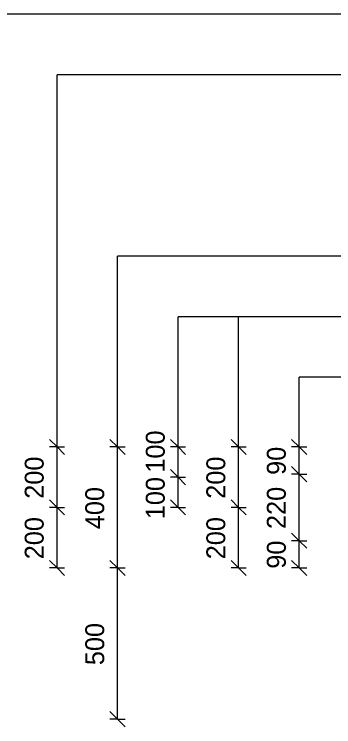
# Model space of a CAD drawing. Header units: millimetres. Extents: x -2992 to 12313, y -2035 to 19954.
# Drawn here: x -1496 to -441, y 17210 to 19565 of the extents above; entities that cross this region are included whole.
import ezdxf

# ---------------------------------------------------------------- set-up
doc = ezdxf.new("R2010")
doc.units = ezdxf.units.MM
for name, color, linetype, lineweight in [('A-ANNO-DIMS', 211, 'Continuous', 9), ('A-ANNO-DIMS-25', 211, 'Continuous', 9), ('A-DETL-MBND', 5, 'Continuous', 18)]:
    doc.layers.add(name, color=color, linetype=linetype, lineweight=lineweight)
doc.styles.add('Nirmala UI Semilight_1', font='NirmalaS.ttf', dxfattribs={"height": 62.5})
doc.dimstyles.new('Arrow_Filled_-_2_5_NI_UI', dxfattribs={"dimscale": 304.8, "dimtxt": 65.460247, "dimasz": 0.164042, "dimexe": 0.082021, "dimexo": 0.0625, "dimgap": 0.082021, "dimtad": 1, "dimdec": 4, "dimzin": 0, "dimdsep": 46, "dimtxsty": 'Nirmala UI Semilight_1', "dimblk1": 'OBLIQUE', "dimblk2": 'OBLIQUE', "dimsah": 1, "dimcen": 0.09, "dimazin": 0, "dimtfac": 1, "dimtdec": 4, "dimtix": 1, "dimtmove": 0, "dimatfit": 3, "dimfxl": 0.082021, "dimfxlon": 1, "dimtvp": 1, "dimtolj": 1, "dimtzin": 0, "dimarcsym": 2})
doc.dimstyles.new('Arrow_Filled_-_2_5_NI_UI_1', dxfattribs={"dimscale": 304.8, "dimtxt": 65.460247, "dimasz": 0.164042, "dimexe": 0.082021, "dimexo": 0.0625, "dimgap": 0.082021, "dimtad": 1, "dimdec": 4, "dimzin": 0, "dimdsep": 46, "dimtxsty": 'Nirmala UI Semilight_1', "dimblk1": 'OBLIQUE', "dimblk2": 'OBLIQUE', "dimsah": 1, "dimcen": 0.09, "dimazin": 0, "dimtfac": 1, "dimtdec": 4, "dimtix": 1, "dimtmove": 2, "dimatfit": 3, "dimfxl": 0.082021, "dimfxlon": 1, "dimtvp": 1, "dimtolj": 1, "dimtzin": 0, "dimarcsym": 2})

# ---------------------------------------------------------------- blocks, each defined once
blk = doc.blocks.new('DIMBLOCK1-Elevation Top')
at = {"layer": 'A-ANNO-DIMS-25'}
for p, q in [((-555.2, 17825.4), (-580.2, 17850.4)), ((-555.2, 17825.4), (-580.2, 17825.4)), ((-555.2, 17735.4), (-555.2, 17825.4)), ((-555.2, 17825.4), (-530.2, 17800.4)), ((-555.2, 17825.4), (-530.2, 17825.4)), ((-555.2, 17735.4), (-580.2, 17760.4)), ((-555.2, 17735.4), (-580.2, 17735.4)), ((-555.2, 17735.4), (-530.2, 17710.4)), ((-555.2, 17735.4), (-530.2, 17735.4))]:
    blk.add_line(p, q, dxfattribs=at)
at = {"layer": 'A-ANNO-DIMS-25', "color": 0, "insert": (-661.8, 17732.8), "char_height": 62.5, "width": 114.258, "attachment_point": 1, "rotation": 90, "line_spacing_factor": 1.142579, "style": 'Nirmala UI Semilight_1'}
blk.add_mtext('90', dxfattribs=at)
blk = doc.blocks.new('_Oblique')
at = {"color": 0, "linetype": 'ByBlock', "lineweight": -2}
blk.add_line((-0.5, -0.5), (0.5, 0.5), dxfattribs=at)
blk = doc.blocks.new('DIMBLOCK2-Elevation Top')
at = {"layer": 'A-ANNO-DIMS-25'}
for p, q in [((-555.2, 18045.4), (-580.2, 18070.4)), ((-555.2, 18045.4), (-580.2, 18045.4)), ((-555.2, 17825.4), (-555.2, 18045.4)), ((-555.2, 18045.4), (-530.2, 18020.4)), ((-555.2, 18045.4), (-530.2, 18045.4)), ((-555.2, 17825.4), (-580.2, 17850.4)), ((-555.2, 17825.4), (-580.2, 17825.4)), ((-555.2, 17825.4), (-530.2, 17800.4)), ((-555.2, 17825.4), (-530.2, 17825.4))]:
    blk.add_line(p, q, dxfattribs=at)
at = {"layer": 'A-ANNO-DIMS-25', "color": 0, "insert": (-661.8, 17864), "char_height": 62.5, "width": 171.387, "attachment_point": 1, "rotation": 90, "line_spacing_factor": 1.142579, "style": 'Nirmala UI Semilight_1'}
blk.add_mtext('220', dxfattribs=at)
blk = doc.blocks.new('DIMBLOCK3-Elevation Top')
at = {"layer": 'A-ANNO-DIMS-25'}
for p, q in [((-555.2, 18135.4), (-580.2, 18160.4)), ((-555.2, 18135.4), (-580.2, 18135.4)), ((-555.2, 18045.4), (-555.2, 18135.4)), ((-555.2, 18135.4), (-530.2, 18110.4)), ((-555.2, 18135.4), (-530.2, 18135.4)), ((-555.2, 18045.4), (-580.2, 18070.4)), ((-555.2, 18045.4), (-580.2, 18045.4)), ((-555.2, 18045.4), (-530.2, 18020.4)), ((-555.2, 18045.4), (-530.2, 18045.4))]:
    blk.add_line(p, q, dxfattribs=at)
at = {"layer": 'A-ANNO-DIMS-25', "color": 0, "insert": (-661.8, 18042.8), "char_height": 62.5, "width": 114.258, "attachment_point": 1, "rotation": 90, "line_spacing_factor": 1.142579, "style": 'Nirmala UI Semilight_1'}
blk.add_mtext('90', dxfattribs=at)
blk = doc.blocks.new('DIMBLOCK17-Elevation Top')
at = {"layer": 'A-ANNO-DIMS-25'}
for p, q in [((-755.2, 17935.4), (-780.2, 17960.4)), ((-755.2, 17935.4), (-780.2, 17935.4)), ((-755.2, 17735.4), (-755.2, 17935.4)), ((-755.2, 17935.4), (-730.2, 17910.4)), ((-755.2, 17935.4), (-730.2, 17935.4)), ((-755.2, 17735.4), (-780.2, 17760.4)), ((-755.2, 17735.4), (-780.2, 17735.4)), ((-755.2, 17735.4), (-730.2, 17710.4)), ((-755.2, 17735.4), (-730.2, 17735.4))]:
    blk.add_line(p, q, dxfattribs=at)
at = {"layer": 'A-ANNO-DIMS-25', "color": 0, "insert": (-861.8, 17764), "char_height": 62.5, "width": 171.387, "attachment_point": 1, "rotation": 90, "line_spacing_factor": 1.142579, "style": 'Nirmala UI Semilight_1'}
blk.add_mtext('200', dxfattribs=at)
blk = doc.blocks.new('DIMBLOCK18-Elevation Top')
at = {"layer": 'A-ANNO-DIMS-25'}
for p, q in [((-755.2, 18135.4), (-780.2, 18160.4)), ((-755.2, 18135.4), (-780.2, 18135.4)), ((-755.2, 17935.4), (-755.2, 18135.4)), ((-755.2, 18135.4), (-730.2, 18110.4)), ((-755.2, 18135.4), (-730.2, 18135.4)), ((-755.2, 17935.4), (-780.2, 17960.4)), ((-755.2, 17935.4), (-780.2, 17935.4)), ((-755.2, 17935.4), (-730.2, 17910.4)), ((-755.2, 17935.4), (-730.2, 17935.4))]:
    blk.add_line(p, q, dxfattribs=at)
at = {"layer": 'A-ANNO-DIMS-25', "color": 0, "insert": (-861.8, 17964), "char_height": 62.5, "width": 171.387, "attachment_point": 1, "rotation": 90, "line_spacing_factor": 1.142579, "style": 'Nirmala UI Semilight_1'}
blk.add_mtext('200', dxfattribs=at)
blk = doc.blocks.new('DIMBLOCK19-Elevation Top')
at = {"layer": 'A-ANNO-DIMS-25'}
for p, q in [((-955.2, 18035.4), (-980.2, 18060.4)), ((-955.2, 18035.4), (-980.2, 18035.4)), ((-955.2, 17935.4), (-955.2, 18035.4)), ((-955.2, 18035.4), (-930.2, 18010.4)), ((-955.2, 18035.4), (-930.2, 18035.4)), ((-955.2, 17935.4), (-980.2, 17960.4)), ((-955.2, 17935.4), (-980.2, 17935.4)), ((-955.2, 17935.4), (-930.2, 17910.4)), ((-955.2, 17935.4), (-930.2, 17935.4))]:
    blk.add_line(p, q, dxfattribs=at)
at = {"layer": 'A-ANNO-DIMS-25', "color": 0, "insert": (-1061.8, 17896.4), "char_height": 62.5, "width": 154.248, "attachment_point": 1, "rotation": 90, "line_spacing_factor": 1.142579, "style": 'Nirmala UI Semilight_1'}
blk.add_mtext('100', dxfattribs=at)
blk = doc.blocks.new('DIMBLOCK20-Elevation Top')
at = {"layer": 'A-ANNO-DIMS-25'}
for p, q in [((-955.2, 18135.4), (-980.2, 18160.4)), ((-955.2, 18135.4), (-980.2, 18135.4)), ((-955.2, 18035.4), (-955.2, 18135.4)), ((-955.2, 18135.4), (-930.2, 18110.4)), ((-955.2, 18135.4), (-930.2, 18135.4)), ((-955.2, 18035.4), (-980.2, 18060.4)), ((-955.2, 18035.4), (-980.2, 18035.4)), ((-955.2, 18035.4), (-930.2, 18010.4)), ((-955.2, 18035.4), (-930.2, 18035.4))]:
    blk.add_line(p, q, dxfattribs=at)
at = {"layer": 'A-ANNO-DIMS-25', "color": 0, "insert": (-1061.8, 18050.3), "char_height": 62.5, "width": 154.248, "attachment_point": 1, "rotation": 90, "line_spacing_factor": 1.142579, "style": 'Nirmala UI Semilight_1'}
blk.add_mtext('100', dxfattribs=at)
blk = doc.blocks.new('DIMBLOCK28-Elevation Top')
at = {"layer": 'A-ANNO-DIMS-25'}
for p, q in [((-1355.2, 17935.4), (-1380.2, 17960.4)), ((-1355.2, 17935.4), (-1380.2, 17935.4)), ((-1355.2, 17735.4), (-1355.2, 17935.4)), ((-1355.2, 17935.4), (-1330.2, 17910.4)), ((-1355.2, 17935.4), (-1330.2, 17935.4)), ((-1355.2, 17735.4), (-1380.2, 17760.4)), ((-1355.2, 17735.4), (-1380.2, 17735.4)), ((-1355.2, 17735.4), (-1330.2, 17710.4)), ((-1355.2, 17735.4), (-1330.2, 17735.4))]:
    blk.add_line(p, q, dxfattribs=at)
at = {"layer": 'A-ANNO-DIMS-25', "color": 0, "insert": (-1461.8, 17764), "char_height": 62.5, "width": 171.387, "attachment_point": 1, "rotation": 90, "line_spacing_factor": 1.142579, "style": 'Nirmala UI Semilight_1'}
blk.add_mtext('200', dxfattribs=at)
blk = doc.blocks.new('DIMBLOCK29-Elevation Top')
at = {"layer": 'A-ANNO-DIMS-25'}
for p, q in [((-1355.2, 18135.4), (-1380.2, 18160.4)), ((-1355.2, 18135.4), (-1380.2, 18135.4)), ((-1355.2, 17935.4), (-1355.2, 18135.4)), ((-1355.2, 18135.4), (-1330.2, 18110.4)), ((-1355.2, 18135.4), (-1330.2, 18135.4)), ((-1355.2, 17935.4), (-1380.2, 17960.4)), ((-1355.2, 17935.4), (-1380.2, 17935.4)), ((-1355.2, 17935.4), (-1330.2, 17910.4)), ((-1355.2, 17935.4), (-1330.2, 17935.4))]:
    blk.add_line(p, q, dxfattribs=at)
at = {"layer": 'A-ANNO-DIMS-25', "color": 0, "insert": (-1461.8, 17964), "char_height": 62.5, "width": 171.387, "attachment_point": 1, "rotation": 90, "line_spacing_factor": 1.142579, "style": 'Nirmala UI Semilight_1'}
blk.add_mtext('200', dxfattribs=at)
blk = doc.blocks.new('DIMBLOCK32-Elevation Top')
at = {"layer": 'A-ANNO-DIMS-25'}
for p, q in [((-1155.2, 17735.4), (-1180.2, 17760.4)), ((-1155.2, 17735.4), (-1180.2, 17735.4)), ((-1155.2, 17235.4), (-1155.2, 17735.4)), ((-1155.2, 17735.4), (-1130.2, 17710.4)), ((-1155.2, 17735.4), (-1130.2, 17735.4)), ((-1155.2, 17235.4), (-1180.2, 17260.4)), ((-1155.2, 17235.4), (-1180.2, 17235.4)), ((-1155.2, 17235.4), (-1130.2, 17210.4)), ((-1155.2, 17235.4), (-1130.2, 17235.4))]:
    blk.add_line(p, q, dxfattribs=at)
at = {"layer": 'A-ANNO-DIMS-25', "color": 0, "insert": (-1261.8, 17414), "char_height": 62.5, "width": 171.387, "attachment_point": 1, "rotation": 90, "line_spacing_factor": 1.142579, "style": 'Nirmala UI Semilight_1'}
blk.add_mtext('500', dxfattribs=at)
blk = doc.blocks.new('DIMBLOCK33-Elevation Top')
at = {"layer": 'A-ANNO-DIMS-25'}
for p, q in [((-1155.2, 18135.4), (-1180.2, 18160.4)), ((-1155.2, 18135.4), (-1180.2, 18135.4)), ((-1155.2, 17735.4), (-1155.2, 18135.4)), ((-1155.2, 18135.4), (-1130.2, 18110.4)), ((-1155.2, 18135.4), (-1130.2, 18135.4)), ((-1155.2, 17735.4), (-1180.2, 17760.4)), ((-1155.2, 17735.4), (-1180.2, 17735.4)), ((-1155.2, 17735.4), (-1130.2, 17710.4)), ((-1155.2, 17735.4), (-1130.2, 17735.4))]:
    blk.add_line(p, q, dxfattribs=at)
at = {"layer": 'A-ANNO-DIMS-25', "color": 0, "insert": (-1261.8, 17863.4), "char_height": 62.5, "width": 172.815, "attachment_point": 1, "rotation": 90, "line_spacing_factor": 1.142579, "style": 'Nirmala UI Semilight_1'}
blk.add_mtext('400', dxfattribs=at)

msp = doc.modelspace()

# ---------------------------------------------------------------- linework, layer by layer
at = {"layer": 'A-DETL-MBND'}
for p, q in [((-378.7367, 19565.41337), (-1555.22759, 19565.41337)), ((-1355.22759, 18135.4305), (-1355.22759, 19365.41337)), ((-378.7367, 19365.41337), (-1355.22759, 19365.41337)), ((-1155.22759, 18135.4305), (-1155.22759, 18765.41337)), ((-378.7367, 18765.41337), (-1155.22759, 18765.41337)), ((-955.22759, 18135.4305), (-955.22759, 18565.41337)), ((-378.7367, 18565.41337), (-955.22759, 18565.41337)), ((-755.22759, 18135.4305), (-755.22759, 18565.41337)), ((-555.22759, 18135.4305), (-555.22759, 18365.41337)), ((-378.7367, 18365.41337), (-555.22759, 18365.41337))]:
    msp.add_line(p, q, dxfattribs=at)

# ---------------------------------------------------------------- dimensions: what is measured, and where the dimension line sits
at = {"layer": 'A-ANNO-DIMS'}
for base, p1, p2, picture, middle in [((-955.22759, 18135.4305), (-930.22759, 18035.4305), (-930.22759, 18135.4305), 'DIMBLOCK20-Elevation Top', (-1020.10391, 18127.4627)), ((-955.22759, 18035.4305), (-930.22759, 17935.4305), (-930.22759, 18035.4305), 'DIMBLOCK19-Elevation Top', (-1020.10391, 17973.52242))]:
    dim = msp.add_linear_dim(base=base, p1=p1, p2=p2, angle=90, dimstyle='Arrow_Filled_-_2_5_NI_UI_1', override={"dimpost": '<>', "dimfxl": 100}, dxfattribs=at)
    dim.commit()
    dim.dimension.update_dxf_attribs({"geometry": picture, "text_midpoint": middle, "dimtype": 160, "text_rotation": 90})
for base, p1, p2, override, picture, middle in [((-1355.22759, 18135.4305), (-1330.22759, 17935.4305), (-1330.22759, 18135.4305), {"dimpost": '<>', "dimfxl": 200}, 'DIMBLOCK29-Elevation Top', (-1412.52362, 18035.4305)), ((-1155.22759, 18135.4305), (-1130.22759, 17735.4305), (-1130.22759, 18135.4305), {"dimpost": '<>', "dimfxl": 400}, 'DIMBLOCK33-Elevation Top', (-1212.52362, 17935.4305)), ((-755.22759, 18135.4305), (-730.22759, 17935.4305), (-730.22759, 18135.4305), {"dimpost": '<>', "dimfxl": 200}, 'DIMBLOCK18-Elevation Top', (-812.52362, 18035.4305)), ((-555.22759, 18135.4305), (-530.22759, 18045.4305), (-530.22759, 18135.4305), {"dimpost": '<>', "dimfxl": 90}, 'DIMBLOCK3-Elevation Top', (-612.54541, 18090.4305)), ((-555.22759, 18045.4305), (-530.22759, 17825.4305), (-530.22759, 18045.4305), {"dimpost": '<>', "dimfxl": 220}, 'DIMBLOCK2-Elevation Top', (-612.52362, 17935.4305)), ((-1355.22759, 17935.4305), (-1330.22759, 17735.4305), (-1330.22759, 17935.4305), {"dimpost": '<>', "dimfxl": 200}, 'DIMBLOCK28-Elevation Top', (-1412.52362, 17835.4305)), ((-755.22759, 17935.4305), (-730.22759, 17735.4305), (-730.22759, 17935.4305), {"dimpost": '<>', "dimfxl": 200}, 'DIMBLOCK17-Elevation Top', (-812.52362, 17835.4305)), ((-555.22759, 17825.4305), (-530.22759, 17735.4305), (-530.22759, 17825.4305), {"dimpost": '<>', "dimfxl": 90}, 'DIMBLOCK1-Elevation Top', (-612.54541, 17780.4305)), ((-1155.22759, 17735.4305), (-1130.22759, 17235.4305), (-1130.22759, 17735.4305), {"dimpost": '<>', "dimfxl": 500}, 'DIMBLOCK32-Elevation Top', (-1212.52362, 17485.4305))]:
    dim = msp.add_linear_dim(base=base, p1=p1, p2=p2, angle=90, dimstyle='Arrow_Filled_-_2_5_NI_UI', override=override, dxfattribs=at)
    dim.commit()
    dim.dimension.update_dxf_attribs({"geometry": picture, "text_midpoint": middle})

doc.saveas('drawing.dxf')
